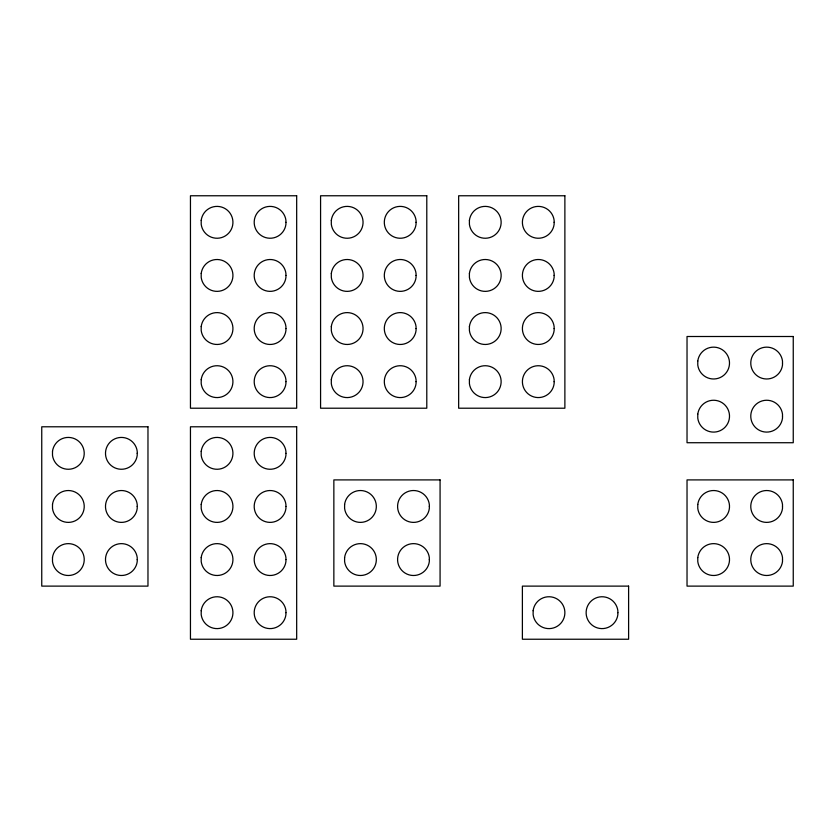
<?xml version="1.0" encoding="UTF-8"?>
<svg xmlns="http://www.w3.org/2000/svg" width="835" height="835" viewBox="0 0 835 835"><rect width="100%" height="100%" fill="white"/><g stroke="black" fill="none" stroke-linecap="round" stroke-linejoin="round"><path stroke-width="1.25" d="M137.222 559.565L137.222 561.569A15.938 15.938 0 0 1 112.882 573.019A15.938 15.938 0 0 1 112.882 546.111A15.938 15.938 0 0 1 137.222 557.571L137.222 559.565M137.222 506.459L137.222 508.452A15.938 15.938 0 0 1 112.882 519.913A15.938 15.938 0 0 1 112.882 493.005A15.938 15.938 0 0 1 137.222 504.465L137.222 506.459M137.222 453.353L137.222 455.346A15.938 15.938 0 0 1 112.882 466.796A15.938 15.938 0 0 1 112.882 439.899A15.938 15.938 0 0 1 137.222 451.349L137.222 453.353M285.925 275.435L285.925 277.429A15.938 15.938 0 0 1 261.585 288.889A15.938 15.938 0 0 1 261.585 261.981A15.938 15.938 0 0 1 285.925 273.431L285.925 275.435M285.925 222.319L285.925 224.323A15.938 15.938 0 0 1 261.585 235.773A15.938 15.938 0 0 1 261.585 208.865A15.938 15.938 0 0 1 285.925 220.325L285.925 222.319M285.925 612.681L285.925 614.675A15.938 15.938 0 0 1 261.585 626.135A15.938 15.938 0 0 1 261.585 599.227A15.938 15.938 0 0 1 285.925 610.677L285.925 612.681M285.925 559.565L285.925 561.569A15.938 15.938 0 0 1 261.585 573.019A15.938 15.938 0 0 1 261.585 546.111A15.938 15.938 0 0 1 285.925 557.571L285.925 559.565M285.925 506.459L285.925 508.452A15.938 15.938 0 0 1 261.585 519.913A15.938 15.938 0 0 1 261.585 493.005A15.938 15.938 0 0 1 285.925 504.465L285.925 506.459M285.925 453.353L285.925 455.346A15.938 15.938 0 0 1 261.585 466.796A15.938 15.938 0 0 1 261.585 439.899A15.938 15.938 0 0 1 285.925 451.349L285.925 453.353M285.925 381.647L285.925 383.651A15.938 15.938 0 0 1 261.585 395.101A15.938 15.938 0 0 1 261.585 368.204A15.938 15.938 0 0 1 285.925 379.654L285.925 381.647M285.925 328.541L285.925 330.535A15.938 15.938 0 0 1 261.585 341.995A15.938 15.938 0 0 1 261.585 315.087A15.938 15.938 0 0 1 285.925 326.548L285.925 328.541M416.049 275.435L416.049 277.429A15.938 15.938 0 0 1 391.698 288.889A15.938 15.938 0 0 1 391.698 261.981A15.938 15.938 0 0 1 416.049 273.431L416.049 275.435M416.049 222.319L416.049 224.323A15.938 15.938 0 0 1 391.698 235.773A15.938 15.938 0 0 1 391.698 208.865A15.938 15.938 0 0 1 416.049 220.325L416.049 222.319M416.049 381.647L416.049 383.651A15.938 15.938 0 0 1 391.698 395.101A15.938 15.938 0 0 1 391.698 368.204A15.938 15.938 0 0 1 416.049 379.654L416.049 381.647M416.049 328.541L416.049 330.535A15.938 15.938 0 0 1 391.698 341.995A15.938 15.938 0 0 1 391.698 315.087A15.938 15.938 0 0 1 416.049 326.548L416.049 328.541M429.326 559.565L429.326 561.569A15.938 15.938 0 0 1 404.975 573.019A15.938 15.938 0 0 1 404.975 546.111A15.938 15.938 0 0 1 429.326 557.571L429.326 559.565M429.326 506.459L429.326 508.452A15.938 15.938 0 0 1 404.975 519.913A15.938 15.938 0 0 1 404.975 493.005A15.938 15.938 0 0 1 429.326 504.465L429.326 506.459M554.137 381.647L554.127 383.651A15.938 15.938 0 0 1 529.787 395.101A15.938 15.938 0 0 1 529.787 368.204A15.938 15.938 0 0 1 554.127 379.654L554.137 381.647M554.137 328.541L554.127 330.535A15.938 15.938 0 0 1 529.787 341.995A15.938 15.938 0 0 1 529.787 315.087A15.938 15.938 0 0 1 554.127 326.548L554.137 328.541M554.137 275.435L554.127 277.429A15.938 15.938 0 0 1 529.787 288.889A15.938 15.938 0 0 1 529.787 261.981A15.938 15.938 0 0 1 554.127 273.431L554.137 275.435M554.137 222.319L554.127 224.323A15.938 15.938 0 0 1 529.787 235.773A15.938 15.938 0 0 1 529.787 208.865A15.938 15.938 0 0 1 554.127 220.325L554.137 222.319M617.869 612.681L617.858 614.675A15.938 15.938 0 0 1 593.518 626.135A15.938 15.938 0 0 1 593.518 599.227A15.938 15.938 0 0 1 617.858 610.677L617.869 612.681M782.499 416.174L782.499 418.168A15.938 15.938 0 0 1 758.159 429.628A15.938 15.938 0 0 1 758.159 402.72A15.938 15.938 0 0 1 782.499 414.17L782.499 416.174M782.499 363.058L782.499 365.062A15.938 15.938 0 0 1 758.159 376.512A15.938 15.938 0 0 1 758.159 349.614A15.938 15.938 0 0 1 782.499 361.064L782.499 363.058M782.499 559.565L782.499 561.569A15.938 15.938 0 0 1 758.159 573.019A15.938 15.938 0 0 1 758.159 546.111A15.938 15.938 0 0 1 782.499 557.571L782.499 559.565M782.499 506.459L782.499 508.452A15.938 15.938 0 0 1 758.159 519.913A15.938 15.938 0 0 1 758.159 493.005A15.938 15.938 0 0 1 782.499 504.465L782.499 506.459M52.501 451.349L52.501 455.346A15.938 15.938 0 0 0 76.841 466.796A15.938 15.938 0 0 0 76.841 439.899A15.938 15.938 0 0 0 52.501 451.349M52.501 504.465L52.501 508.452A15.938 15.938 0 0 0 76.841 519.913A15.938 15.938 0 0 0 76.841 493.005A15.938 15.938 0 0 0 52.501 504.465M52.501 557.571L52.501 561.569A15.938 15.938 0 0 0 76.841 573.019A15.938 15.938 0 0 0 76.841 546.111A15.938 15.938 0 0 0 52.501 557.571M201.204 220.325L201.204 224.323A15.938 15.938 0 0 0 225.544 235.773A15.938 15.938 0 0 0 225.544 208.865A15.938 15.938 0 0 0 201.204 220.325M201.204 273.431L201.204 277.429A15.938 15.938 0 0 0 225.544 288.889A15.938 15.938 0 0 0 225.544 261.981A15.938 15.938 0 0 0 201.204 273.431M201.204 326.548L201.204 330.535A15.938 15.938 0 0 0 225.544 341.995A15.938 15.938 0 0 0 225.544 315.087A15.938 15.938 0 0 0 201.204 326.548M201.204 379.654L201.204 383.651A15.938 15.938 0 0 0 225.544 395.101A15.938 15.938 0 0 0 225.544 368.204A15.938 15.938 0 0 0 201.204 379.654M201.204 451.349L201.204 455.346A15.938 15.938 0 0 0 225.544 466.796A15.938 15.938 0 0 0 225.544 439.899A15.938 15.938 0 0 0 201.204 451.349M201.204 504.465L201.204 508.452A15.938 15.938 0 0 0 225.544 519.913A15.938 15.938 0 0 0 225.544 493.005A15.938 15.938 0 0 0 201.204 504.465M201.204 557.571L201.204 561.569A15.938 15.938 0 0 0 225.544 573.019A15.938 15.938 0 0 0 225.544 546.111A15.938 15.938 0 0 0 201.204 557.571M201.204 610.677L201.204 614.675A15.938 15.938 0 0 0 225.544 626.135A15.938 15.938 0 0 0 225.544 599.227A15.938 15.938 0 0 0 201.204 610.677M331.318 220.325L331.318 224.323A15.938 15.938 0 0 0 355.668 235.773A15.938 15.938 0 0 0 355.668 208.865A15.938 15.938 0 0 0 331.318 220.325M331.318 273.431L331.318 277.429A15.938 15.938 0 0 0 355.668 288.889A15.938 15.938 0 0 0 355.668 261.981A15.938 15.938 0 0 0 331.318 273.431M331.318 326.548L331.318 330.535A15.938 15.938 0 0 0 355.668 341.995A15.938 15.938 0 0 0 355.668 315.087A15.938 15.938 0 0 0 331.318 326.548M331.318 379.654L331.318 383.651A15.938 15.938 0 0 0 355.668 395.101A15.938 15.938 0 0 0 355.668 368.204A15.938 15.938 0 0 0 331.318 379.654M344.605 504.465L344.605 508.452A15.938 15.938 0 0 0 368.945 519.913A15.938 15.938 0 0 0 368.945 493.005A15.938 15.938 0 0 0 344.605 504.465M344.605 557.571L344.605 561.569A15.938 15.938 0 0 0 368.945 573.019A15.938 15.938 0 0 0 368.945 546.111A15.938 15.938 0 0 0 344.605 557.571M469.406 220.325L469.406 224.323A15.938 15.938 0 0 0 493.756 235.773A15.938 15.938 0 0 0 493.756 208.865A15.938 15.938 0 0 0 469.406 220.325M469.406 273.431L469.406 277.429A15.938 15.938 0 0 0 493.756 288.889A15.938 15.938 0 0 0 493.756 261.981A15.938 15.938 0 0 0 469.406 273.431M469.406 326.548L469.406 330.535A15.938 15.938 0 0 0 493.756 341.995A15.938 15.938 0 0 0 493.756 315.087A15.938 15.938 0 0 0 469.406 326.548M469.406 379.654L469.406 383.651A15.938 15.938 0 0 0 493.756 395.101A15.938 15.938 0 0 0 493.756 368.204A15.938 15.938 0 0 0 469.406 379.654M533.137 610.677L533.137 614.675A15.938 15.938 0 0 0 557.488 626.135A15.938 15.938 0 0 0 557.488 599.227A15.938 15.938 0 0 0 533.137 610.677M697.778 361.064L697.778 365.062A15.938 15.938 0 0 0 722.118 376.512A15.938 15.938 0 0 0 722.118 349.614A15.938 15.938 0 0 0 697.778 361.064M697.778 414.17L697.778 418.168A15.938 15.938 0 0 0 722.118 429.628A15.938 15.938 0 0 0 722.118 402.72A15.938 15.938 0 0 0 697.778 414.17M697.778 504.465L697.778 508.452A15.938 15.938 0 0 0 722.118 519.913A15.938 15.938 0 0 0 722.118 493.005A15.938 15.938 0 0 0 697.778 504.465M697.778 557.571L697.778 561.569A15.938 15.938 0 0 0 722.118 573.019A15.938 15.938 0 0 0 722.118 546.111A15.938 15.938 0 0 0 697.778 557.571M296.675 195.766L190.453 195.766L190.453 408.211L296.675 408.211L296.675 195.766M426.789 195.766L320.577 195.766L320.577 408.211L426.789 408.211L426.789 195.766M564.878 195.766L458.655 195.766L458.655 408.211L564.878 408.211L564.878 195.766M793.25 336.505L687.028 336.505L687.028 442.727L793.25 442.727L793.25 336.505M147.972 426.789L41.75 426.789L41.75 586.118L147.972 586.118L147.972 426.789M296.675 426.789L190.453 426.789L190.453 639.234L296.675 639.234L296.675 426.789M440.076 479.906L333.854 479.906L333.854 586.118L440.076 586.118L440.076 479.906M793.25 479.906L687.028 479.906L687.028 586.118L793.25 586.118L793.25 479.906M628.609 586.118L522.386 586.118L522.386 639.234L628.609 639.234L628.609 586.118"/></g></svg>
